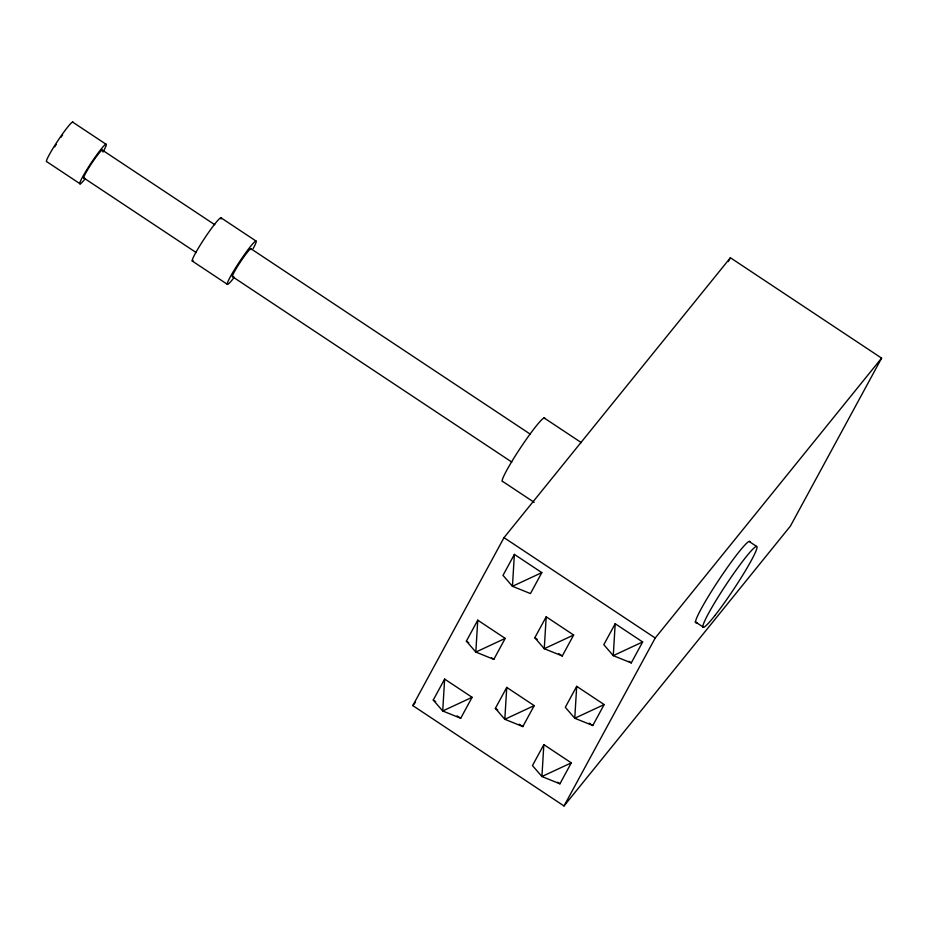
<?xml version="1.0" encoding="UTF-8"?>
<svg xmlns="http://www.w3.org/2000/svg" width="928" height="928" viewBox="0 0 928 928"><rect width="100%" height="100%" fill="white"/><g stroke="black" fill="none" stroke-linecap="round" stroke-linejoin="round"><path stroke-width="1.39" d="M444.64 679.076L442.714 710.987L460.717 718.26L472.097 697.299L444.64 679.076L433.26 700.037L442.714 710.987L472.097 697.299M477.758 620.171L475.832 652.082L493.835 659.356L505.215 638.394L477.758 620.171L466.378 641.132L475.832 652.082L505.215 638.394M514.379 554.387L512.453 586.299L530.456 593.572L541.836 572.611L514.379 554.387L503.011 575.348L512.453 586.299L541.836 572.611M506.746 687.404L504.82 719.304L522.824 726.578L534.203 705.628L506.746 687.404L495.366 708.354L504.82 719.304L534.203 705.628M546.198 616.795L544.26 648.707L562.275 655.968L573.643 635.019L546.198 616.795L534.818 637.745L544.26 648.707L573.643 635.019M543.843 744.627L541.917 776.527L559.92 783.8L571.3 762.851L543.843 744.627L532.463 765.577L541.917 776.527L571.3 762.851M576.694 686.337L574.768 718.249L592.772 725.522L604.151 704.572L576.694 686.337L565.314 707.298L574.768 718.249L604.151 704.572M615.194 623.732L613.269 655.644L631.272 662.905L642.652 641.956L615.194 623.732L603.815 644.682L613.269 655.644L642.652 641.956M412.809 705.605L504.008 537.648L730.394 257.752L881.6 358.127L790.412 526.083L564.015 805.968L412.809 705.605L415.535 702.229M728.318 261.568L730.394 257.752M564.015 805.968L655.214 638.012L881.6 358.127M749.43 541.662L756.529 546.372M544.075 417.902L581.392 442.668M221.061 217.836L256.128 241.106M72.57 122.032L105.931 144.176M102.335 150.092L214.762 224.715M251.012 248.785L530.34 434.2M83.787 177.956L196.202 252.578M232.464 276.648L511.792 462.063M80.191 183.872L46.818 161.716A23.815 2.181 -56.4 0 1 58.081 140.372A23.815 2.181 -56.4 0 1 72.987 122.415M192.293 261.046L227.348 284.328M534.122 502.303L502.825 481.528A38.187 3.492 -56.4 0 1 520.817 447.366A38.187 3.492 -56.4 0 1 544.771 418.505M695.176 621.76L703.459 627.258M504.008 537.648L655.214 638.012M628.882 661.328L631.272 662.905M534.818 637.745L537.208 639.334M558.691 653.59L562.275 655.968M466.378 641.132L468.768 642.71M491.446 657.766L493.835 659.356M589.187 723.144L592.772 725.522M495.366 708.354L497.756 709.943M519.239 724.2L522.824 726.578M557.531 782.211L559.92 783.8M433.26 700.037L435.65 701.614M457.133 715.882L460.717 718.26M193.233 260.745A25.961 2.378 -56.4 0 1 204.914 237.8A25.961 2.378 -56.4 0 1 221.038 218.996M234.378 277.17A25.961 2.378 -56.4 0 1 229.576 278.214A25.961 2.378 -56.4 0 1 250.154 246.906A25.961 2.378 -56.4 0 1 253.158 248.588M233.067 276.44A16.739 1.531 -56.4 0 1 240.596 261.65A16.739 1.531 -56.4 0 1 250.989 249.528M84.39 177.758A16.739 1.531 -56.4 0 1 91.93 162.968A16.739 1.531 -56.4 0 1 102.312 150.835M85.341 178.524A23.815 2.181 -56.4 0 1 82.522 177.086A23.815 2.181 -56.4 0 1 101.546 148.573A23.815 2.181 -56.4 0 1 102.973 152.088M54.74 146.81A16.739 1.531 -56.4 0 1 56.19 144.455M60.993 137.24A16.739 1.531 -56.4 0 1 62.582 135.024M696.963 622.502A48.871 4.478 -56.4 0 1 717.506 581.96A48.871 4.478 -56.4 0 1 750.033 541.616M714.943 615.473A48.453 4.431 -56.4 0 0 756.981 547.775A48.453 4.431 -56.4 0 0 718.04 597.203A48.453 4.431 -56.4 0 0 714.943 615.473"/></g></svg>
